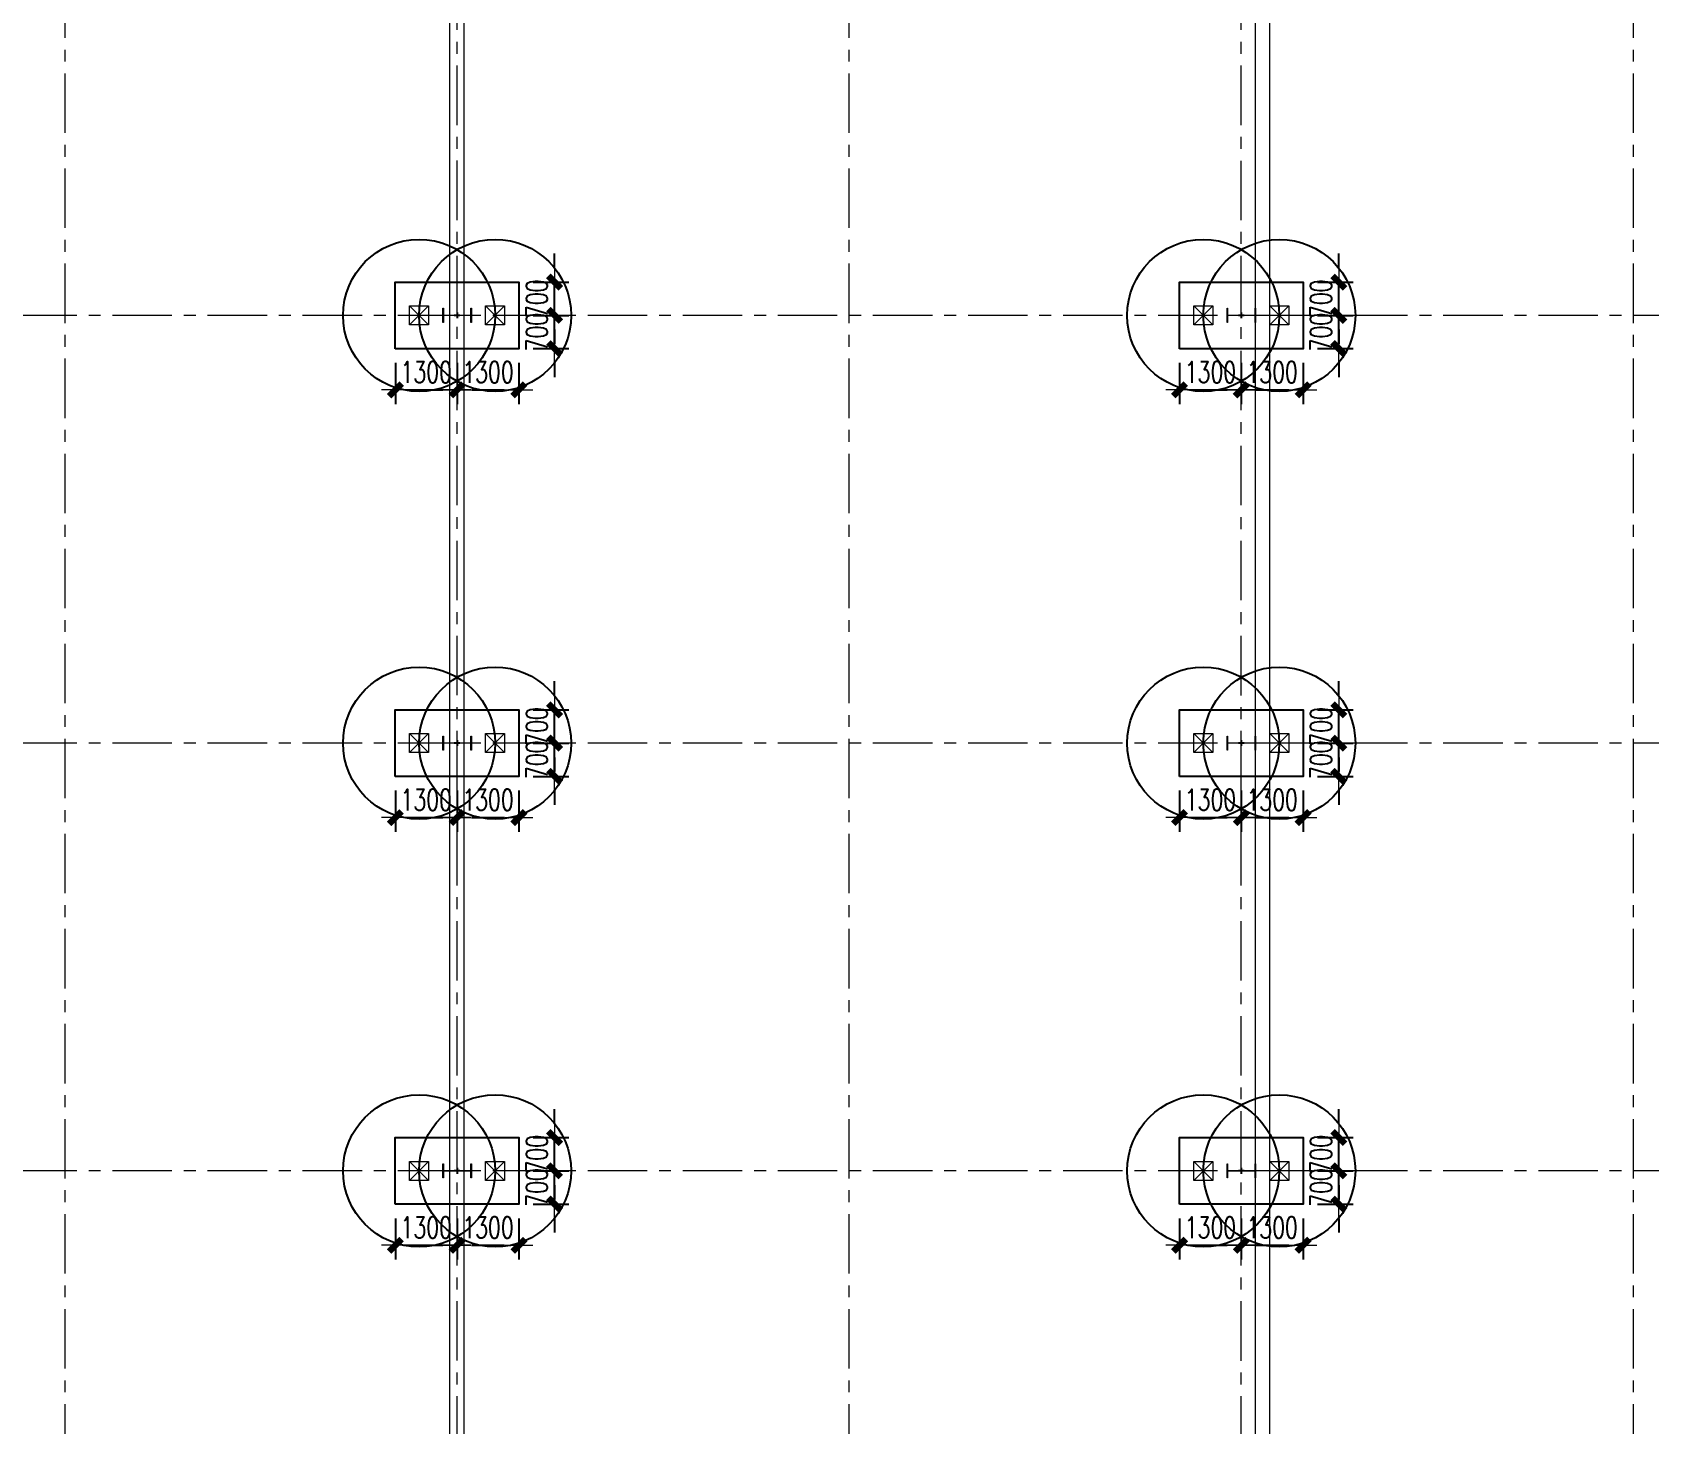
# Model space of a CAD drawing. Extents: x -1201378 to 2367219, y -619313 to 244905.
# Drawn here: x -174296 to -140267, y 186311 to 215608 of the extents above; entities that cross this region are included whole.
import ezdxf

# ---------------------------------------------------------------- set-up
doc = ezdxf.new("R2010")
doc.units = 0
doc.header["$LTSCALE"] = 1000
doc.linetypes.add('CENTER', pattern=[2, 1.25, -0.25, 0.25, -0.25])
doc.layers.get('0').update_dxf_attribs({"linetype": 'CONTINUOUS'})
doc.layers.get('Defpoints').update_dxf_attribs({"linetype": 'CONTINUOUS'})
for name, color, linetype, lineweight in [('S-axis', 111, 'CONTINUOUS', 0), ('S-bkl', 4, 'CONTINUOUS', 0), ('S-col', 2, 'CONTINUOUS', 0), ('S-dim', 81, 'CONTINUOUS', 0), ('S-dote', 5, 'CENTER', 0), ('S-zhuang', 1, 'CONTINUOUS', 0)]:
    doc.layers.add(name, color=color, linetype=linetype, lineweight=lineweight)
doc.layers.add('S-DOTE1', color=140, linetype='CENTER')
doc.layers.add('S-HATCH1-W', color=252, linetype='CONTINUOUS')
doc.styles.add('SS1', font='tj-romans1.shx', dxfattribs={"width": 0.7, "bigfont": 'tj-hztxt1.shx'})
doc.dimstyles.new('S-150-ARCHI', dxfattribs={"dimscale": 150, "dimtxt": 3, "dimasz": 2, "dimexe": 2, "dimexo": 2, "dimgap": 1, "dimtad": 1, "dimdec": 0, "dimzin": 0, "dimdsep": 46, "dimtxsty": 'SS1', "dimblk1": 'TT', "dimblk2": 'TT', "dimsah": 1, "dimcen": 1, "dimclrd": 256, "dimclre": 256, "dimclrt": 256, "dimadec": 0, "dimazin": 0, "dimtfac": 1, "dimtdec": 0, "dimtix": 1, "dimtmove": 2, "dimatfit": 0, "dimldrblk": 'TT', "dimfxl": 2, "dimtolj": 1, "dimtzin": 0, "dimarcsym": 0})

# ---------------------------------------------------------------- blocks, each defined once
blk = doc.blocks.new('_FZH')
at = {"layer": 'S-col'}
blk.add_lwpolyline([(-0.375, -0.188), (-0.375, 0.187), (-0.36, 0.187), (-0.36, 0.005), (0.36, 0.005), (0.36, 0.187), (0.375, 0.187), (0.375, -0.188), (0.36, -0.188), (0.36, -0.005), (-0.36, -0.005), (-0.36, -0.188)], close=True, dxfattribs=at)
blk = doc.blocks.new('w4234324')
at = {"layer": 'S-col', "xscale": 800.0000000000005, "yscale": 800.0000000000005, "zscale": 800.0000000000005}
for p in [(-210454, 813820), (-193954, 813820), (-210454, 804820), (-193954, 804820), (-210454, 795820), (-193954, 795820)]:
    blk.add_blockref('_FZH', p, dxfattribs=at)
blk = doc.blocks.new('S-ZHUANG-400')
at = {"layer": 'S-zhuang'}
for p, q in [((200, -200), (-200, 200)), ((-200, -200), (200, 200))]:
    blk.add_line(p, q, dxfattribs=at)
blk.add_lwpolyline([(-200, 200), (200, 200), (200, -200), (-200, -200)], close=True, dxfattribs=at)
blk = doc.blocks.new('CT2')
at = {"layer": 'Defpoints'}
for centre in [(-193625, -186366), (-193625, -187966)]:
    blk.add_circle(centre, 1600, dxfattribs=at)
at = {"layer": 'S-DOTE1', "ltscale": 0.25}
for p, q in [((-193625, -187226), (-193625, -187106)), ((-193565, -187166), (-193685, -187166))]:
    blk.add_line(p, q, dxfattribs=at)
at = {"layer": 'S-HATCH1-W'}
blk.add_lwpolyline([(-194325, -185866), (-192925, -185866), (-192925, -188466), (-194325, -188466)], close=True, dxfattribs=at)
at = {"layer": 'S-zhuang'}
for p in [(-193625, -186366), (-193625, -187966)]:
    blk.add_blockref('S-ZHUANG-400', p, dxfattribs=at)
blk = doc.blocks.new('1#轴网')
at = {"layer": 'S-dote'}
for p, q in [((-173608.5, 18867), (-173608.5, 124689.3)), ((-165358.5, 19033.1), (-165358.5, 124689.3)), ((-157108.5, 18867), (-157108.5, 124689.3)), ((-148858.5, 19032.5), (-148858.5, 124689.3)), ((-140608.5, 18867), (-140608.5, 124689.3)), ((-99358.5, 97027), (-216950.7, 97027)), ((-99358.5, 88027), (-216950.7, 88027)), ((-99358.5, 79027), (-216950.7, 79027))]:
    blk.add_line(p, q, dxfattribs=at)
blk = doc.blocks.new('TT')
blk.add_line((-0.97, 0), (0.97, 0))
at = {"const_width": 0.45}
blk.add_lwpolyline([(-0.44, -0.44), (0.44, 0.44)], dxfattribs=at)
blk = doc.blocks.new('*D2674')
at = {"layer": 'Defpoints', "color": 0, "transparency": 16777216}
for p in [(-166658, 190952), (-165358, 190952), (-165358, 190085)]:
    blk.add_point(p, dxfattribs=at)
at = {"layer": 'S-dim', "lineweight": -2, "transparency": 16777216}
for p, q in [((-166658, 190652), (-166658, 189785)), ((-165358, 190652), (-165358, 189785)), ((-166358, 190085), (-165658, 190085))]:
    blk.add_line(p, q, dxfattribs=at)
at = {"layer": 'S-dim', "lineweight": -2, "transparency": 16777216, "xscale": 300, "yscale": 300, "zscale": 300, "rotation": 180}
blk.add_blockref('TT', (-166658, 190085), dxfattribs=at)
at = {"layer": 'S-dim', "lineweight": -2, "transparency": 16777216, "xscale": 300, "yscale": 300, "zscale": 300}
blk.add_blockref('TT', (-165358, 190085), dxfattribs=at)
at = {"layer": 'S-dim', "transparency": 16777216, "insert": (-166008, 190460), "char_height": 450, "attachment_point": 5, "style": 'SS1'}
blk.add_mtext('\\A1;1300', dxfattribs=at)
blk = doc.blocks.new('*D2675')
at = {"layer": 'Defpoints', "color": 0, "transparency": 16777216}
for p in [(-165358, 190952), (-164058, 190952), (-164058, 190085)]:
    blk.add_point(p, dxfattribs=at)
at = {"layer": 'S-dim', "lineweight": -2, "transparency": 16777216}
for p, q in [((-165358, 190652), (-165358, 189785)), ((-164058, 190652), (-164058, 189785)), ((-165058, 190085), (-164358, 190085))]:
    blk.add_line(p, q, dxfattribs=at)
at = {"layer": 'S-dim', "lineweight": -2, "transparency": 16777216, "xscale": 300, "yscale": 300, "zscale": 300, "rotation": 180}
blk.add_blockref('TT', (-165358, 190085), dxfattribs=at)
at = {"layer": 'S-dim', "lineweight": -2, "transparency": 16777216, "xscale": 300, "yscale": 300, "zscale": 300}
blk.add_blockref('TT', (-164058, 190085), dxfattribs=at)
at = {"layer": 'S-dim', "transparency": 16777216, "insert": (-164708, 190460), "char_height": 450, "attachment_point": 5, "style": 'SS1'}
blk.add_mtext('\\A1;1300', dxfattribs=at)
blk = doc.blocks.new('*D2676')
at = {"layer": 'Defpoints', "color": 0, "transparency": 16777216}
for p in [(-164058, 191652), (-163307, 191652), (-164058, 190952)]:
    blk.add_point(p, dxfattribs=at)
at = {"layer": 'S-dim', "lineweight": -2, "transparency": 16777216}
for p, q in [((-163307, 191952), (-163307, 192252)), ((-163758, 191652), (-163007, 191652)), ((-163307, 190952), (-163307, 191652)), ((-163758, 190952), (-163007, 190952)), ((-163307, 190652), (-163307, 190352))]:
    blk.add_line(p, q, dxfattribs=at)
at = {"layer": 'S-dim', "lineweight": -2, "transparency": 16777216, "xscale": 300, "yscale": 300, "zscale": 300}
for p, rotation in [((-163307, 191652), 270), ((-163307, 190952), 90)]:
    blk.add_blockref('TT', p, dxfattribs=dict(at, rotation=rotation))
at = {"layer": 'S-dim', "transparency": 16777216, "insert": (-163682, 191302), "char_height": 450, "attachment_point": 5, "rotation": 90, "style": 'SS1'}
blk.add_mtext('\\A1;700', dxfattribs=at)
blk = doc.blocks.new('*D2677')
at = {"layer": 'Defpoints', "color": 0, "transparency": 16777216}
for p in [(-164058, 192352), (-163307, 192352), (-164058, 191652)]:
    blk.add_point(p, dxfattribs=at)
at = {"layer": 'S-dim', "lineweight": -2, "transparency": 16777216}
for p, q in [((-163307, 192652), (-163307, 192952)), ((-163758, 192352), (-163007, 192352)), ((-163307, 191652), (-163307, 192352)), ((-163758, 191652), (-163007, 191652)), ((-163307, 191352), (-163307, 191052))]:
    blk.add_line(p, q, dxfattribs=at)
at = {"layer": 'S-dim', "lineweight": -2, "transparency": 16777216, "xscale": 300, "yscale": 300, "zscale": 300}
for p, rotation in [((-163307, 192352), 270), ((-163307, 191652), 90)]:
    blk.add_blockref('TT', p, dxfattribs=dict(at, rotation=rotation))
at = {"layer": 'S-dim', "transparency": 16777216, "insert": (-163682, 192002), "char_height": 450, "attachment_point": 5, "rotation": 90, "style": 'SS1'}
blk.add_mtext('\\A1;700', dxfattribs=at)
blk = doc.blocks.new('*D2682')
at = {"layer": 'Defpoints', "color": 0, "transparency": 16777216}
for p in [(-150158, 190952), (-148858, 190952), (-148858, 190085)]:
    blk.add_point(p, dxfattribs=at)
at = {"layer": 'S-dim', "lineweight": -2, "transparency": 16777216}
for p, q in [((-150158, 190652), (-150158, 189785)), ((-148858, 190652), (-148858, 189785)), ((-149858, 190085), (-149158, 190085))]:
    blk.add_line(p, q, dxfattribs=at)
at = {"layer": 'S-dim', "lineweight": -2, "transparency": 16777216, "xscale": 300, "yscale": 300, "zscale": 300, "rotation": 180}
blk.add_blockref('TT', (-150158, 190085), dxfattribs=at)
at = {"layer": 'S-dim', "lineweight": -2, "transparency": 16777216, "xscale": 300, "yscale": 300, "zscale": 300}
blk.add_blockref('TT', (-148858, 190085), dxfattribs=at)
at = {"layer": 'S-dim', "transparency": 16777216, "insert": (-149508, 190460), "char_height": 450, "attachment_point": 5, "style": 'SS1'}
blk.add_mtext('\\A1;1300', dxfattribs=at)
blk = doc.blocks.new('*D2683')
at = {"layer": 'Defpoints', "color": 0, "transparency": 16777216}
for p in [(-148858, 190952), (-147558, 190952), (-147558, 190085)]:
    blk.add_point(p, dxfattribs=at)
at = {"layer": 'S-dim', "lineweight": -2, "transparency": 16777216}
for p, q in [((-148858, 190652), (-148858, 189785)), ((-147558, 190652), (-147558, 189785)), ((-148558, 190085), (-147858, 190085))]:
    blk.add_line(p, q, dxfattribs=at)
at = {"layer": 'S-dim', "lineweight": -2, "transparency": 16777216, "xscale": 300, "yscale": 300, "zscale": 300, "rotation": 180}
blk.add_blockref('TT', (-148858, 190085), dxfattribs=at)
at = {"layer": 'S-dim', "lineweight": -2, "transparency": 16777216, "xscale": 300, "yscale": 300, "zscale": 300}
blk.add_blockref('TT', (-147558, 190085), dxfattribs=at)
at = {"layer": 'S-dim', "transparency": 16777216, "insert": (-148208, 190460), "char_height": 450, "attachment_point": 5, "style": 'SS1'}
blk.add_mtext('\\A1;1300', dxfattribs=at)
blk = doc.blocks.new('*D2684')
at = {"layer": 'Defpoints', "color": 0, "transparency": 16777216}
for p in [(-147558, 191652), (-146807, 191652), (-147558, 190952)]:
    blk.add_point(p, dxfattribs=at)
at = {"layer": 'S-dim', "lineweight": -2, "transparency": 16777216}
for p, q in [((-146807, 191952), (-146807, 192252)), ((-147258, 191652), (-146507, 191652)), ((-146807, 190952), (-146807, 191652)), ((-147258, 190952), (-146507, 190952)), ((-146807, 190652), (-146807, 190352))]:
    blk.add_line(p, q, dxfattribs=at)
at = {"layer": 'S-dim', "lineweight": -2, "transparency": 16777216, "xscale": 300, "yscale": 300, "zscale": 300}
for p, rotation in [((-146807, 191652), 270), ((-146807, 190952), 90)]:
    blk.add_blockref('TT', p, dxfattribs=dict(at, rotation=rotation))
at = {"layer": 'S-dim', "transparency": 16777216, "insert": (-147182, 191302), "char_height": 450, "attachment_point": 5, "rotation": 90, "style": 'SS1'}
blk.add_mtext('\\A1;700', dxfattribs=at)
blk = doc.blocks.new('*D2685')
at = {"layer": 'Defpoints', "color": 0, "transparency": 16777216}
for p in [(-147558, 192352), (-146807, 192352), (-147558, 191652)]:
    blk.add_point(p, dxfattribs=at)
at = {"layer": 'S-dim', "lineweight": -2, "transparency": 16777216}
for p, q in [((-146807, 192652), (-146807, 192952)), ((-147258, 192352), (-146507, 192352)), ((-146807, 191652), (-146807, 192352)), ((-147258, 191652), (-146507, 191652)), ((-146807, 191352), (-146807, 191052))]:
    blk.add_line(p, q, dxfattribs=at)
at = {"layer": 'S-dim', "lineweight": -2, "transparency": 16777216, "xscale": 300, "yscale": 300, "zscale": 300}
for p, rotation in [((-146807, 192352), 270), ((-146807, 191652), 90)]:
    blk.add_blockref('TT', p, dxfattribs=dict(at, rotation=rotation))
at = {"layer": 'S-dim', "transparency": 16777216, "insert": (-147182, 192002), "char_height": 450, "attachment_point": 5, "rotation": 90, "style": 'SS1'}
blk.add_mtext('\\A1;700', dxfattribs=at)
blk = doc.blocks.new('*D2694')
at = {"layer": 'Defpoints', "color": 0, "transparency": 16777216}
for p in [(-166658, 199952), (-165358, 199952), (-165358, 199085)]:
    blk.add_point(p, dxfattribs=at)
at = {"layer": 'S-dim', "lineweight": -2, "transparency": 16777216}
for p, q in [((-166658, 199652), (-166658, 198785)), ((-165358, 199652), (-165358, 198785)), ((-166358, 199085), (-165658, 199085))]:
    blk.add_line(p, q, dxfattribs=at)
at = {"layer": 'S-dim', "lineweight": -2, "transparency": 16777216, "xscale": 300, "yscale": 300, "zscale": 300, "rotation": 180}
blk.add_blockref('TT', (-166658, 199085), dxfattribs=at)
at = {"layer": 'S-dim', "lineweight": -2, "transparency": 16777216, "xscale": 300, "yscale": 300, "zscale": 300}
blk.add_blockref('TT', (-165358, 199085), dxfattribs=at)
at = {"layer": 'S-dim', "transparency": 16777216, "insert": (-166008, 199460), "char_height": 450, "attachment_point": 5, "style": 'SS1'}
blk.add_mtext('\\A1;1300', dxfattribs=at)
blk = doc.blocks.new('*D2695')
at = {"layer": 'Defpoints', "color": 0, "transparency": 16777216}
for p in [(-165358, 199952), (-164058, 199952), (-164058, 199085)]:
    blk.add_point(p, dxfattribs=at)
at = {"layer": 'S-dim', "lineweight": -2, "transparency": 16777216}
for p, q in [((-165358, 199652), (-165358, 198785)), ((-164058, 199652), (-164058, 198785)), ((-165058, 199085), (-164358, 199085))]:
    blk.add_line(p, q, dxfattribs=at)
at = {"layer": 'S-dim', "lineweight": -2, "transparency": 16777216, "xscale": 300, "yscale": 300, "zscale": 300, "rotation": 180}
blk.add_blockref('TT', (-165358, 199085), dxfattribs=at)
at = {"layer": 'S-dim', "lineweight": -2, "transparency": 16777216, "xscale": 300, "yscale": 300, "zscale": 300}
blk.add_blockref('TT', (-164058, 199085), dxfattribs=at)
at = {"layer": 'S-dim', "transparency": 16777216, "insert": (-164708, 199460), "char_height": 450, "attachment_point": 5, "style": 'SS1'}
blk.add_mtext('\\A1;1300', dxfattribs=at)
blk = doc.blocks.new('*D2696')
at = {"layer": 'Defpoints', "color": 0, "transparency": 16777216}
for p in [(-164058, 200652), (-163307, 200652), (-164058, 199952)]:
    blk.add_point(p, dxfattribs=at)
at = {"layer": 'S-dim', "lineweight": -2, "transparency": 16777216}
for p, q in [((-163307, 200952), (-163307, 201252)), ((-163758, 200652), (-163007, 200652)), ((-163307, 199952), (-163307, 200652)), ((-163758, 199952), (-163007, 199952)), ((-163307, 199652), (-163307, 199352))]:
    blk.add_line(p, q, dxfattribs=at)
at = {"layer": 'S-dim', "lineweight": -2, "transparency": 16777216, "xscale": 300, "yscale": 300, "zscale": 300}
for p, rotation in [((-163307, 200652), 270), ((-163307, 199952), 90)]:
    blk.add_blockref('TT', p, dxfattribs=dict(at, rotation=rotation))
at = {"layer": 'S-dim', "transparency": 16777216, "insert": (-163682, 200302), "char_height": 450, "attachment_point": 5, "rotation": 90, "style": 'SS1'}
blk.add_mtext('\\A1;700', dxfattribs=at)
blk = doc.blocks.new('*D2697')
at = {"layer": 'Defpoints', "color": 0, "transparency": 16777216}
for p in [(-164058, 201352), (-163307, 201352), (-164058, 200652)]:
    blk.add_point(p, dxfattribs=at)
at = {"layer": 'S-dim', "lineweight": -2, "transparency": 16777216}
for p, q in [((-163307, 201652), (-163307, 201952)), ((-163758, 201352), (-163007, 201352)), ((-163307, 200652), (-163307, 201352)), ((-163758, 200652), (-163007, 200652)), ((-163307, 200352), (-163307, 200052))]:
    blk.add_line(p, q, dxfattribs=at)
at = {"layer": 'S-dim', "lineweight": -2, "transparency": 16777216, "xscale": 300, "yscale": 300, "zscale": 300}
for p, rotation in [((-163307, 201352), 270), ((-163307, 200652), 90)]:
    blk.add_blockref('TT', p, dxfattribs=dict(at, rotation=rotation))
at = {"layer": 'S-dim', "transparency": 16777216, "insert": (-163682, 201002), "char_height": 450, "attachment_point": 5, "rotation": 90, "style": 'SS1'}
blk.add_mtext('\\A1;700', dxfattribs=at)
blk = doc.blocks.new('*D2702')
at = {"layer": 'Defpoints', "color": 0, "transparency": 16777216}
for p in [(-150158, 199952), (-148858, 199952), (-148858, 199085)]:
    blk.add_point(p, dxfattribs=at)
at = {"layer": 'S-dim', "lineweight": -2, "transparency": 16777216}
for p, q in [((-150158, 199652), (-150158, 198785)), ((-148858, 199652), (-148858, 198785)), ((-149858, 199085), (-149158, 199085))]:
    blk.add_line(p, q, dxfattribs=at)
at = {"layer": 'S-dim', "lineweight": -2, "transparency": 16777216, "xscale": 300, "yscale": 300, "zscale": 300, "rotation": 180}
blk.add_blockref('TT', (-150158, 199085), dxfattribs=at)
at = {"layer": 'S-dim', "lineweight": -2, "transparency": 16777216, "xscale": 300, "yscale": 300, "zscale": 300}
blk.add_blockref('TT', (-148858, 199085), dxfattribs=at)
at = {"layer": 'S-dim', "transparency": 16777216, "insert": (-149508, 199460), "char_height": 450, "attachment_point": 5, "style": 'SS1'}
blk.add_mtext('\\A1;1300', dxfattribs=at)
blk = doc.blocks.new('*D2703')
at = {"layer": 'Defpoints', "color": 0, "transparency": 16777216}
for p in [(-148858, 199952), (-147558, 199952), (-147558, 199085)]:
    blk.add_point(p, dxfattribs=at)
at = {"layer": 'S-dim', "lineweight": -2, "transparency": 16777216}
for p, q in [((-148858, 199652), (-148858, 198785)), ((-147558, 199652), (-147558, 198785)), ((-148558, 199085), (-147858, 199085))]:
    blk.add_line(p, q, dxfattribs=at)
at = {"layer": 'S-dim', "lineweight": -2, "transparency": 16777216, "xscale": 300, "yscale": 300, "zscale": 300, "rotation": 180}
blk.add_blockref('TT', (-148858, 199085), dxfattribs=at)
at = {"layer": 'S-dim', "lineweight": -2, "transparency": 16777216, "xscale": 300, "yscale": 300, "zscale": 300}
blk.add_blockref('TT', (-147558, 199085), dxfattribs=at)
at = {"layer": 'S-dim', "transparency": 16777216, "insert": (-148208, 199460), "char_height": 450, "attachment_point": 5, "style": 'SS1'}
blk.add_mtext('\\A1;1300', dxfattribs=at)
blk = doc.blocks.new('*D2704')
at = {"layer": 'Defpoints', "color": 0, "transparency": 16777216}
for p in [(-147558, 200652), (-146807, 200652), (-147558, 199952)]:
    blk.add_point(p, dxfattribs=at)
at = {"layer": 'S-dim', "lineweight": -2, "transparency": 16777216}
for p, q in [((-146807, 200952), (-146807, 201252)), ((-147258, 200652), (-146507, 200652)), ((-146807, 199952), (-146807, 200652)), ((-147258, 199952), (-146507, 199952)), ((-146807, 199652), (-146807, 199352))]:
    blk.add_line(p, q, dxfattribs=at)
at = {"layer": 'S-dim', "lineweight": -2, "transparency": 16777216, "xscale": 300, "yscale": 300, "zscale": 300}
for p, rotation in [((-146807, 200652), 270), ((-146807, 199952), 90)]:
    blk.add_blockref('TT', p, dxfattribs=dict(at, rotation=rotation))
at = {"layer": 'S-dim', "transparency": 16777216, "insert": (-147182, 200302), "char_height": 450, "attachment_point": 5, "rotation": 90, "style": 'SS1'}
blk.add_mtext('\\A1;700', dxfattribs=at)
blk = doc.blocks.new('*D2705')
at = {"layer": 'Defpoints', "color": 0, "transparency": 16777216}
for p in [(-147558, 201352), (-146807, 201352), (-147558, 200652)]:
    blk.add_point(p, dxfattribs=at)
at = {"layer": 'S-dim', "lineweight": -2, "transparency": 16777216}
for p, q in [((-146807, 201652), (-146807, 201952)), ((-147258, 201352), (-146507, 201352)), ((-146807, 200652), (-146807, 201352)), ((-147258, 200652), (-146507, 200652)), ((-146807, 200352), (-146807, 200052))]:
    blk.add_line(p, q, dxfattribs=at)
at = {"layer": 'S-dim', "lineweight": -2, "transparency": 16777216, "xscale": 300, "yscale": 300, "zscale": 300}
for p, rotation in [((-146807, 201352), 270), ((-146807, 200652), 90)]:
    blk.add_blockref('TT', p, dxfattribs=dict(at, rotation=rotation))
at = {"layer": 'S-dim', "transparency": 16777216, "insert": (-147182, 201002), "char_height": 450, "attachment_point": 5, "rotation": 90, "style": 'SS1'}
blk.add_mtext('\\A1;700', dxfattribs=at)
blk = doc.blocks.new('*D2714')
at = {"layer": 'Defpoints', "color": 0, "transparency": 16777216}
for p in [(-166658, 208952), (-165358, 208952), (-165358, 208085)]:
    blk.add_point(p, dxfattribs=at)
at = {"layer": 'S-dim', "lineweight": -2, "transparency": 16777216}
for p, q in [((-166658, 208652), (-166658, 207785)), ((-165358, 208652), (-165358, 207785)), ((-166358, 208085), (-165658, 208085))]:
    blk.add_line(p, q, dxfattribs=at)
at = {"layer": 'S-dim', "lineweight": -2, "transparency": 16777216, "xscale": 300, "yscale": 300, "zscale": 300, "rotation": 180}
blk.add_blockref('TT', (-166658, 208085), dxfattribs=at)
at = {"layer": 'S-dim', "lineweight": -2, "transparency": 16777216, "xscale": 300, "yscale": 300, "zscale": 300}
blk.add_blockref('TT', (-165358, 208085), dxfattribs=at)
at = {"layer": 'S-dim', "transparency": 16777216, "insert": (-166008, 208460), "char_height": 450, "attachment_point": 5, "style": 'SS1'}
blk.add_mtext('\\A1;1300', dxfattribs=at)
blk = doc.blocks.new('*D2715')
at = {"layer": 'Defpoints', "color": 0, "transparency": 16777216}
for p in [(-165358, 208952), (-164058, 208952), (-164058, 208085)]:
    blk.add_point(p, dxfattribs=at)
at = {"layer": 'S-dim', "lineweight": -2, "transparency": 16777216}
for p, q in [((-165358, 208652), (-165358, 207785)), ((-164058, 208652), (-164058, 207785)), ((-165058, 208085), (-164358, 208085))]:
    blk.add_line(p, q, dxfattribs=at)
at = {"layer": 'S-dim', "lineweight": -2, "transparency": 16777216, "xscale": 300, "yscale": 300, "zscale": 300, "rotation": 180}
blk.add_blockref('TT', (-165358, 208085), dxfattribs=at)
at = {"layer": 'S-dim', "lineweight": -2, "transparency": 16777216, "xscale": 300, "yscale": 300, "zscale": 300}
blk.add_blockref('TT', (-164058, 208085), dxfattribs=at)
at = {"layer": 'S-dim', "transparency": 16777216, "insert": (-164708, 208460), "char_height": 450, "attachment_point": 5, "style": 'SS1'}
blk.add_mtext('\\A1;1300', dxfattribs=at)
blk = doc.blocks.new('*D2716')
at = {"layer": 'Defpoints', "color": 0, "transparency": 16777216}
for p in [(-164058, 209652), (-163307, 209652), (-164058, 208952)]:
    blk.add_point(p, dxfattribs=at)
at = {"layer": 'S-dim', "lineweight": -2, "transparency": 16777216}
for p, q in [((-163307, 209952), (-163307, 210252)), ((-163758, 209652), (-163007, 209652)), ((-163307, 208952), (-163307, 209652)), ((-163758, 208952), (-163007, 208952)), ((-163307, 208652), (-163307, 208352))]:
    blk.add_line(p, q, dxfattribs=at)
at = {"layer": 'S-dim', "lineweight": -2, "transparency": 16777216, "xscale": 300, "yscale": 300, "zscale": 300}
for p, rotation in [((-163307, 209652), 270), ((-163307, 208952), 90)]:
    blk.add_blockref('TT', p, dxfattribs=dict(at, rotation=rotation))
at = {"layer": 'S-dim', "transparency": 16777216, "insert": (-163682, 209302), "char_height": 450, "attachment_point": 5, "rotation": 90, "style": 'SS1'}
blk.add_mtext('\\A1;700', dxfattribs=at)
blk = doc.blocks.new('*D2717')
at = {"layer": 'Defpoints', "color": 0, "transparency": 16777216}
for p in [(-164058, 210352), (-163307, 210352), (-164058, 209652)]:
    blk.add_point(p, dxfattribs=at)
at = {"layer": 'S-dim', "lineweight": -2, "transparency": 16777216}
for p, q in [((-163307, 210652), (-163307, 210952)), ((-163758, 210352), (-163007, 210352)), ((-163307, 209652), (-163307, 210352)), ((-163758, 209652), (-163007, 209652)), ((-163307, 209352), (-163307, 209052))]:
    blk.add_line(p, q, dxfattribs=at)
at = {"layer": 'S-dim', "lineweight": -2, "transparency": 16777216, "xscale": 300, "yscale": 300, "zscale": 300}
for p, rotation in [((-163307, 210352), 270), ((-163307, 209652), 90)]:
    blk.add_blockref('TT', p, dxfattribs=dict(at, rotation=rotation))
at = {"layer": 'S-dim', "transparency": 16777216, "insert": (-163682, 210002), "char_height": 450, "attachment_point": 5, "rotation": 90, "style": 'SS1'}
blk.add_mtext('\\A1;700', dxfattribs=at)
blk = doc.blocks.new('*D2722')
at = {"layer": 'Defpoints', "color": 0, "transparency": 16777216}
for p in [(-150158, 208952), (-148858, 208952), (-148858, 208085)]:
    blk.add_point(p, dxfattribs=at)
at = {"layer": 'S-dim', "lineweight": -2, "transparency": 16777216}
for p, q in [((-150158, 208652), (-150158, 207785)), ((-148858, 208652), (-148858, 207785)), ((-149858, 208085), (-149158, 208085))]:
    blk.add_line(p, q, dxfattribs=at)
at = {"layer": 'S-dim', "lineweight": -2, "transparency": 16777216, "xscale": 300, "yscale": 300, "zscale": 300, "rotation": 180}
blk.add_blockref('TT', (-150158, 208085), dxfattribs=at)
at = {"layer": 'S-dim', "lineweight": -2, "transparency": 16777216, "xscale": 300, "yscale": 300, "zscale": 300}
blk.add_blockref('TT', (-148858, 208085), dxfattribs=at)
at = {"layer": 'S-dim', "transparency": 16777216, "insert": (-149508, 208460), "char_height": 450, "attachment_point": 5, "style": 'SS1'}
blk.add_mtext('\\A1;1300', dxfattribs=at)
blk = doc.blocks.new('*D2723')
at = {"layer": 'Defpoints', "color": 0, "transparency": 16777216}
for p in [(-148858, 208952), (-147558, 208952), (-147558, 208085)]:
    blk.add_point(p, dxfattribs=at)
at = {"layer": 'S-dim', "lineweight": -2, "transparency": 16777216}
for p, q in [((-148858, 208652), (-148858, 207785)), ((-147558, 208652), (-147558, 207785)), ((-148558, 208085), (-147858, 208085))]:
    blk.add_line(p, q, dxfattribs=at)
at = {"layer": 'S-dim', "lineweight": -2, "transparency": 16777216, "xscale": 300, "yscale": 300, "zscale": 300, "rotation": 180}
blk.add_blockref('TT', (-148858, 208085), dxfattribs=at)
at = {"layer": 'S-dim', "lineweight": -2, "transparency": 16777216, "xscale": 300, "yscale": 300, "zscale": 300}
blk.add_blockref('TT', (-147558, 208085), dxfattribs=at)
at = {"layer": 'S-dim', "transparency": 16777216, "insert": (-148208, 208460), "char_height": 450, "attachment_point": 5, "style": 'SS1'}
blk.add_mtext('\\A1;1300', dxfattribs=at)
blk = doc.blocks.new('*D2724')
at = {"layer": 'Defpoints', "color": 0, "transparency": 16777216}
for p in [(-147558, 209652), (-146807, 209652), (-147558, 208952)]:
    blk.add_point(p, dxfattribs=at)
at = {"layer": 'S-dim', "lineweight": -2, "transparency": 16777216}
for p, q in [((-146807, 209952), (-146807, 210252)), ((-147258, 209652), (-146507, 209652)), ((-146807, 208952), (-146807, 209652)), ((-147258, 208952), (-146507, 208952)), ((-146807, 208652), (-146807, 208352))]:
    blk.add_line(p, q, dxfattribs=at)
at = {"layer": 'S-dim', "lineweight": -2, "transparency": 16777216, "xscale": 300, "yscale": 300, "zscale": 300}
for p, rotation in [((-146807, 209652), 270), ((-146807, 208952), 90)]:
    blk.add_blockref('TT', p, dxfattribs=dict(at, rotation=rotation))
at = {"layer": 'S-dim', "transparency": 16777216, "insert": (-147182, 209302), "char_height": 450, "attachment_point": 5, "rotation": 90, "style": 'SS1'}
blk.add_mtext('\\A1;700', dxfattribs=at)
blk = doc.blocks.new('*D2725')
at = {"layer": 'Defpoints', "color": 0, "transparency": 16777216}
for p in [(-147558, 210352), (-146807, 210352), (-147558, 209652)]:
    blk.add_point(p, dxfattribs=at)
at = {"layer": 'S-dim', "lineweight": -2, "transparency": 16777216}
for p, q in [((-146807, 210652), (-146807, 210952)), ((-147258, 210352), (-146507, 210352)), ((-146807, 209652), (-146807, 210352)), ((-147258, 209652), (-146507, 209652)), ((-146807, 209352), (-146807, 209052))]:
    blk.add_line(p, q, dxfattribs=at)
at = {"layer": 'S-dim', "lineweight": -2, "transparency": 16777216, "xscale": 300, "yscale": 300, "zscale": 300}
for p, rotation in [((-146807, 210352), 270), ((-146807, 209652), 90)]:
    blk.add_blockref('TT', p, dxfattribs=dict(at, rotation=rotation))
at = {"layer": 'S-dim', "transparency": 16777216, "insert": (-147182, 210002), "char_height": 450, "attachment_point": 5, "rotation": 90, "style": 'SS1'}
blk.add_mtext('\\A1;700', dxfattribs=at)

msp = doc.modelspace()

# ---------------------------------------------------------------- linework, layer by layer
at = {"layer": 'S-bkl'}
for p, q in [((-165508.5, 137651.8), (-165508.5, 227651.8)), ((-148558.5, 137651.8), (-148558.5, 227651.8))]:
    msp.add_line(p, q, dxfattribs=at)
for points in [[(-165208.5, 137651.8), (-165208.5, 227651.8)], [(-148258.5, 137651.8), (-148258.5, 227651.8)]]:
    msp.add_lwpolyline(points, dxfattribs=at)

# ---------------------------------------------------------------- block references
at = {"layer": 'S-axis'}
msp.add_blockref('1#轴网', (0, 112624.8), dxfattribs=at)
at = {"layer": 'S-col'}
msp.add_blockref('w4234324', (45095.7, -604168.2), dxfattribs=at)
at = {"layer": 'S-zhuang', "rotation": 90}
for p in [(-352524.7, 403276.6), (-336024.7, 403276.6), (-352524.7, 394276.6), (-336024.7, 394276.6), (-352524.7, 385276.6), (-336024.7, 385276.6)]:
    msp.add_blockref('CT2', p, dxfattribs=at)

# ---------------------------------------------------------------- dimensions: what is measured, and where the dimension line sits
at = {"layer": 'S-dim'}
for base, p1, p2, picture, middle in [((-163306.7, 210351.8), (-164058.5, 209651.8), (-164058.5, 210351.8), '*D2717', (-163681.7, 210001.8)), ((-146806.7, 210351.8), (-147558.5, 209651.8), (-147558.5, 210351.8), '*D2725', (-147181.7, 210001.8)), ((-163306.7, 209651.8), (-164058.5, 208951.8), (-164058.5, 209651.8), '*D2716', (-163681.7, 209301.8)), ((-146806.7, 209651.8), (-147558.5, 208951.8), (-147558.5, 209651.8), '*D2724', (-147181.7, 209301.8)), ((-163306.7, 201351.8), (-164058.5, 200651.8), (-164058.5, 201351.8), '*D2697', (-163681.7, 201001.8)), ((-146806.7, 201351.8), (-147558.5, 200651.8), (-147558.5, 201351.8), '*D2705', (-147181.7, 201001.8)), ((-163306.7, 200651.8), (-164058.5, 199951.8), (-164058.5, 200651.8), '*D2696', (-163681.7, 200301.8)), ((-146806.7, 200651.8), (-147558.5, 199951.8), (-147558.5, 200651.8), '*D2704', (-147181.7, 200301.8)), ((-163306.7, 192351.8), (-164058.5, 191651.8), (-164058.5, 192351.8), '*D2677', (-163681.7, 192001.8)), ((-146806.7, 192351.8), (-147558.5, 191651.8), (-147558.5, 192351.8), '*D2685', (-147181.7, 192001.8)), ((-163306.7, 191651.8), (-164058.5, 190951.8), (-164058.5, 191651.8), '*D2676', (-163681.7, 191301.8)), ((-146806.7, 191651.8), (-147558.5, 190951.8), (-147558.5, 191651.8), '*D2684', (-147181.7, 191301.8))]:
    dim = msp.add_linear_dim(base=base, p1=p1, p2=p2, angle=90, dimstyle='S-150-ARCHI', dxfattribs=at)
    dim.commit()
    dim.dimension.update_dxf_attribs({"geometry": picture, "text_midpoint": middle})
for base, p1, p2, picture, middle in [((-165358.5, 208085.2), (-166658.5, 208951.8), (-165358.5, 208951.8), '*D2714', (-166008.5, 208460.2)), ((-164058.5, 208085.2), (-165358.5, 208951.8), (-164058.5, 208951.8), '*D2715', (-164708.5, 208460.2)), ((-148858.5, 208085.2), (-150158.5, 208951.8), (-148858.5, 208951.8), '*D2722', (-149508.5, 208460.2)), ((-147558.5, 208085.2), (-148858.5, 208951.8), (-147558.5, 208951.8), '*D2723', (-148208.5, 208460.2)), ((-165358.5, 199085.2), (-166658.5, 199951.8), (-165358.5, 199951.8), '*D2694', (-166008.5, 199460.2)), ((-164058.5, 199085.2), (-165358.5, 199951.8), (-164058.5, 199951.8), '*D2695', (-164708.5, 199460.2)), ((-148858.5, 199085.2), (-150158.5, 199951.8), (-148858.5, 199951.8), '*D2702', (-149508.5, 199460.2)), ((-147558.5, 199085.2), (-148858.5, 199951.8), (-147558.5, 199951.8), '*D2703', (-148208.5, 199460.2)), ((-165358.5, 190085.2), (-166658.5, 190951.8), (-165358.5, 190951.8), '*D2674', (-166008.5, 190460.2)), ((-164058.5, 190085.2), (-165358.5, 190951.8), (-164058.5, 190951.8), '*D2675', (-164708.5, 190460.2)), ((-148858.5, 190085.2), (-150158.5, 190951.8), (-148858.5, 190951.8), '*D2682', (-149508.5, 190460.2)), ((-147558.5, 190085.2), (-148858.5, 190951.8), (-147558.5, 190951.8), '*D2683', (-148208.5, 190460.2))]:
    dim = msp.add_linear_dim(base=base, p1=p1, p2=p2, dimstyle='S-150-ARCHI', dxfattribs=at)
    dim.commit()
    dim.dimension.update_dxf_attribs({"geometry": picture, "text_midpoint": middle})

doc.saveas('drawing.dxf')
